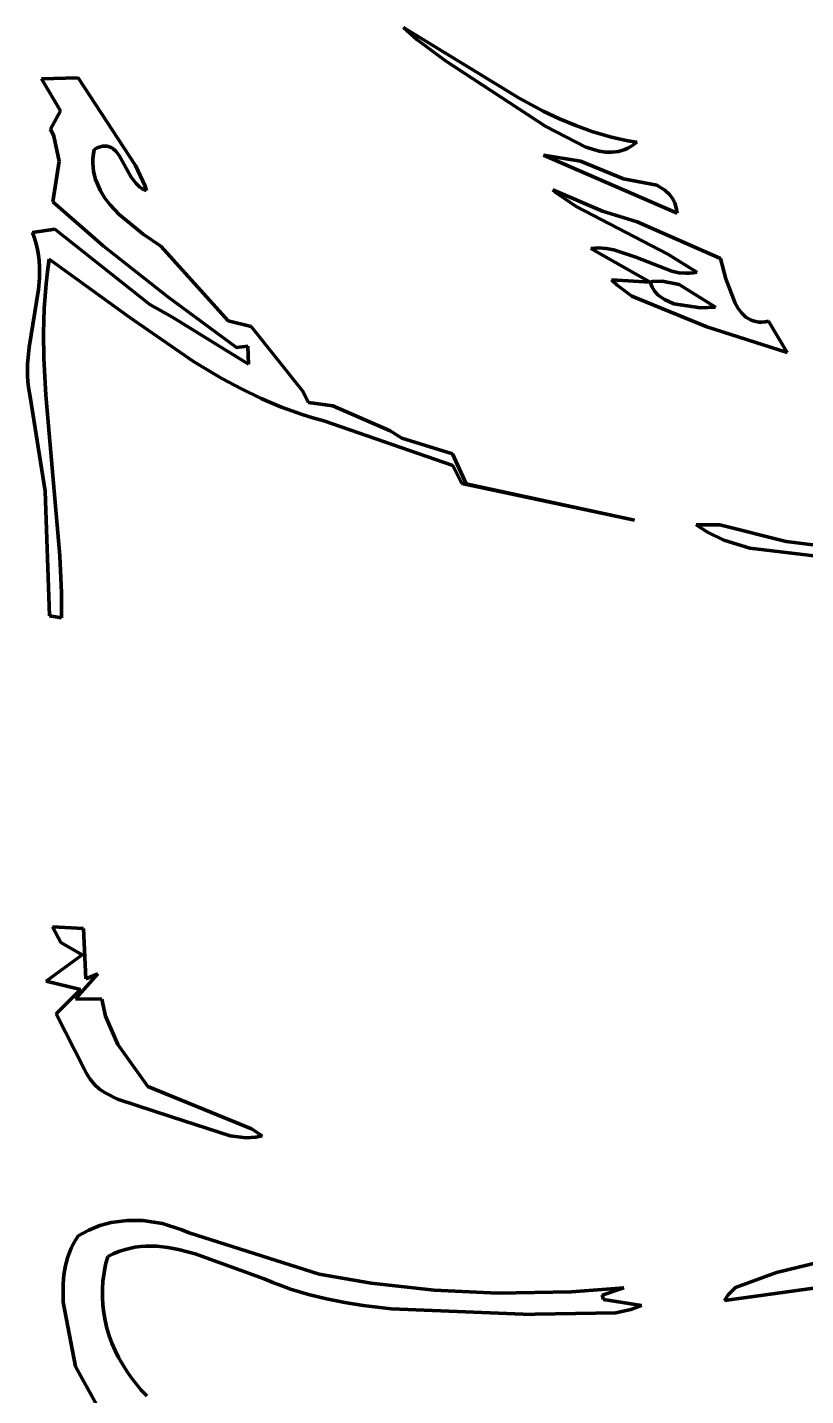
# Model space of a CAD drawing. Header units: millimetres. Extents: x 0 to 11, y 0 to 14.1.
# Drawn here: x 7.981 to 8.911, y 4.24 to 5.874 of the extents above; entities that cross this region are included whole.
import ezdxf

# ---------------------------------------------------------------- set-up
doc = ezdxf.new("R2010")
doc.units = ezdxf.units.MM
doc.layers.add('color#010101ff', color=7, linetype='CONTINUOUS', lineweight=100)
doc.layers.add('color#fefefeff', color=7, linetype='CONTINUOUS', lineweight=100)

msp = doc.modelspace()

# ---------------------------------------------------------------- linework, layer by layer
at = {"layer": 'color#010101ff'}
for p, q in [((8.4308, 5.8742), (8.5691, 5.7895)), ((8.4469, 5.8598), (8.4308, 5.8742)), ((8.4812, 5.8343), (8.4469, 5.8598)), ((8.601, 5.7558), (8.4812, 5.8343)), ((7.9984, 5.8129), (8.0422, 5.8139)), ((8.021, 5.7746), (7.9984, 5.8129)), ((8.0422, 5.8139), (8.1108, 5.7093)), ((8.5691, 5.7895), (8.5976, 5.7743)), ((8.0091, 5.7527), (8.021, 5.7746)), ((8.5976, 5.7743), (8.6171, 5.7651)), ((8.0131, 5.7442), (8.0091, 5.7527)), ((8.6488, 5.7312), (8.601, 5.7558)), ((8.6171, 5.7651), (8.6368, 5.7569)), ((8.6368, 5.7569), (8.657, 5.7496)), ((8.0196, 5.7144), (8.0131, 5.7442)), ((8.657, 5.7496), (8.6672, 5.7465)), ((8.6672, 5.7465), (8.6776, 5.7436)), ((8.6776, 5.7436), (8.6881, 5.7411)), ((8.6881, 5.7411), (8.6987, 5.7389)), ((8.6987, 5.7389), (8.7095, 5.7372)), ((8.7061, 5.7343), (8.7026, 5.7319)), ((8.7095, 5.7372), (8.7061, 5.7343)), ((8.0605, 5.723), (8.0599, 5.7177)), ((8.0614, 5.7285), (8.0605, 5.723)), ((8.065, 5.7303), (8.0614, 5.7285)), ((8.0683, 5.7316), (8.065, 5.7303)), ((8.0714, 5.7323), (8.0683, 5.7316)), ((8.0742, 5.7325), (8.0714, 5.7323)), ((8.0769, 5.7323), (8.0742, 5.7325)), ((8.0793, 5.7317), (8.0769, 5.7323)), ((8.0816, 5.7307), (8.0793, 5.7317)), ((8.0837, 5.7294), (8.0816, 5.7307)), ((8.0876, 5.7258), (8.0837, 5.7294)), ((8.0911, 5.7212), (8.0876, 5.7258)), ((8.1054, 5.6953), (8.0911, 5.7212)), ((8.5983, 5.7217), (8.6425, 5.7143)), ((8.7579, 5.6522), (8.5983, 5.7217)), ((8.6646, 5.7264), (8.6488, 5.7312)), ((8.6725, 5.7253), (8.6646, 5.7264)), ((8.6803, 5.7251), (8.6725, 5.7253)), ((8.6879, 5.726), (8.6803, 5.7251)), ((8.6917, 5.727), (8.6879, 5.726)), ((8.6954, 5.7282), (8.6917, 5.727)), ((8.699, 5.7299), (8.6954, 5.7282)), ((8.7026, 5.7319), (8.699, 5.7299)), ((8.0121, 5.6658), (8.0196, 5.7144)), ((8.0599, 5.7177), (8.0598, 5.7125)), ((8.0598, 5.7125), (8.0601, 5.7074)), ((8.0601, 5.7074), (8.0607, 5.7024)), ((8.0607, 5.7024), (8.0618, 5.6975)), ((8.1108, 5.7093), (8.1222, 5.6847)), ((8.6425, 5.7143), (8.6939, 5.6934)), ((8.0618, 5.6975), (8.0631, 5.6927)), ((8.0631, 5.6927), (8.0648, 5.688)), ((8.0648, 5.688), (8.069, 5.679)), ((8.1113, 5.6876), (8.1054, 5.6953)), ((8.1158, 5.6835), (8.1113, 5.6876)), ((8.6939, 5.6934), (8.7337, 5.6856)), ((8.7337, 5.6856), (8.7432, 5.68)), ((8.069, 5.679), (8.0742, 5.6704)), ((8.0742, 5.6704), (8.0804, 5.6622)), ((8.1184, 5.6819), (8.1158, 5.6835)), ((8.1211, 5.6806), (8.1184, 5.6819)), ((8.124, 5.6796), (8.1211, 5.6806)), ((8.1222, 5.6847), (8.124, 5.6796)), ((8.6092, 5.6803), (8.6688, 5.6548)), ((8.6146, 5.676), (8.6092, 5.6803)), ((8.637, 5.6604), (8.6146, 5.676)), ((8.7432, 5.68), (8.7492, 5.6744)), ((8.7492, 5.6744), (8.7524, 5.6699)), ((8.7524, 5.6699), (8.755, 5.6647)), ((8.0719, 5.6133), (8.0121, 5.6658)), ((8.0804, 5.6622), (8.0911, 5.6507)), ((8.7466, 5.6033), (8.637, 5.6604)), ((8.6688, 5.6548), (8.71, 5.642)), ((8.755, 5.6647), (8.7568, 5.6589)), ((8.7568, 5.6589), (8.7579, 5.6522)), ((8.0911, 5.6507), (8.1198, 5.6272)), ((8.71, 5.642), (8.8097, 5.5981)), ((7.9875, 5.6291), (8.0142, 5.6334)), ((7.9901, 5.6224), (7.9875, 5.6291)), ((7.9921, 5.6156), (7.9901, 5.6224)), ((8.0142, 5.6334), (8.1277, 5.5433)), ((8.1198, 5.6272), (8.1409, 5.6131)), ((7.9937, 5.6089), (7.9921, 5.6156)), ((7.9949, 5.6021), (7.9937, 5.6089)), ((8.1493, 5.5523), (8.0719, 5.6133)), ((8.1409, 5.6131), (8.2216, 5.5237)), ((8.6547, 5.6102), (8.6594, 5.6107)), ((8.7256, 5.57), (8.6547, 5.6102)), ((8.6594, 5.6107), (8.664, 5.6109)), ((8.664, 5.6109), (8.6732, 5.6103)), ((8.6732, 5.6103), (8.6822, 5.6087)), ((8.6822, 5.6087), (8.7086, 5.5997)), ((7.9957, 5.5953), (7.9949, 5.6021)), ((7.9961, 5.5885), (7.9957, 5.5953)), ((7.996, 5.5749), (7.9961, 5.5885)), ((8.0075, 5.5975), (8.0055, 5.5827)), ((8.1038, 5.5278), (8.0075, 5.5975)), ((8.7086, 5.5997), (8.7513, 5.5831)), ((8.7812, 5.5818), (8.7466, 5.6033)), ((8.8097, 5.5981), (8.8161, 5.574)), ((7.9949, 5.5612), (7.996, 5.5749)), ((8.0055, 5.5827), (8.0039, 5.5679)), ((8.686, 5.5664), (8.6795, 5.5726)), ((8.6795, 5.5726), (8.7256, 5.57)), ((8.7401, 5.5713), (8.7285, 5.5706)), ((8.7604, 5.5673), (8.7401, 5.5713)), ((8.7513, 5.5831), (8.7598, 5.5813)), ((8.7598, 5.5813), (8.7683, 5.5806)), ((8.7683, 5.5806), (8.7726, 5.5807)), ((8.7726, 5.5807), (8.7769, 5.5811)), ((8.7769, 5.5811), (8.7812, 5.5818)), ((8.8161, 5.574), (8.827, 5.5447)), ((7.9836, 5.4925), (7.9949, 5.5612)), ((8.0039, 5.5679), (8.0026, 5.5532)), ((8.7036, 5.5534), (8.686, 5.5664)), ((8.7285, 5.5706), (8.7256, 5.57)), ((8.7256, 5.57), (8.728, 5.564)), ((8.728, 5.564), (8.7313, 5.5589)), ((8.7313, 5.5589), (8.7353, 5.5545)), ((8.8038, 5.5402), (8.7604, 5.5673)), ((8.0017, 5.5384), (8.0009, 5.5089)), ((8.0026, 5.5532), (8.0017, 5.5384)), ((8.1277, 5.5433), (8.1542, 5.5287)), ((8.2312, 5.4921), (8.1493, 5.5523)), ((8.7934, 5.5168), (8.7036, 5.5534)), ((8.7353, 5.5545), (8.7425, 5.5491)), ((8.7425, 5.5491), (8.7537, 5.5441)), ((8.7537, 5.5441), (8.7856, 5.5395)), ((8.7856, 5.5395), (8.8038, 5.5402)), ((8.827, 5.5447), (8.8307, 5.5384)), ((8.8307, 5.5384), (8.835, 5.5329)), ((8.1801, 5.4754), (8.1038, 5.5278)), ((8.1542, 5.5287), (8.2458, 5.4722)), ((8.2216, 5.5237), (8.249, 5.517)), ((8.835, 5.5329), (8.8399, 5.5283)), ((8.8399, 5.5283), (8.8426, 5.5265)), ((8.8426, 5.5265), (8.8455, 5.5249)), ((8.8455, 5.5249), (8.8485, 5.5237)), ((8.8485, 5.5237), (8.8518, 5.5228)), ((8.8518, 5.5228), (8.8552, 5.5223)), ((8.8552, 5.5223), (8.8589, 5.5222)), ((8.8589, 5.5222), (8.8628, 5.5225)), ((8.8628, 5.5225), (8.8669, 5.5233)), ((8.8669, 5.5233), (8.8892, 5.486)), ((8.0009, 5.5089), (8.0012, 5.4794)), ((8.249, 5.517), (8.3102, 5.4403)), ((8.8892, 5.486), (8.7934, 5.5168)), ((7.9816, 5.4719), (7.9836, 5.4925)), ((8.2448, 5.4934), (8.2312, 5.4921)), ((8.2458, 5.4722), (8.2448, 5.4934)), ((8.0012, 5.4794), (8.0034, 5.4352)), ((8.214, 5.4551), (8.1801, 5.4754)), ((7.9815, 5.4582), (7.9816, 5.4719)), ((7.9819, 5.4513), (7.9815, 5.4582)), ((7.9827, 5.4445), (7.9819, 5.4513)), ((7.9839, 5.4376), (7.9827, 5.4445)), ((8.2372, 5.4426), (8.214, 5.4551)), ((8.2609, 5.4312), (8.2372, 5.4426)), ((8.3102, 5.4403), (8.3175, 5.4261)), ((7.9854, 5.4308), (7.9839, 5.4376)), ((8.0027, 5.3203), (7.9854, 5.4308)), ((8.0034, 5.4352), (8.0204, 5.2433)), ((8.2729, 5.4259), (8.2609, 5.4312)), ((8.2851, 5.4209), (8.2729, 5.4259)), ((8.3175, 5.4261), (8.3465, 5.4223)), ((8.2975, 5.4163), (8.2851, 5.4209)), ((8.31, 5.412), (8.2975, 5.4163)), ((8.3227, 5.4081), (8.31, 5.412)), ((8.3356, 5.4045), (8.3227, 5.4081)), ((8.3465, 5.4223), (8.4148, 5.3926)), ((8.49, 5.3511), (8.3356, 5.4045)), ((8.4148, 5.3926), (8.429, 5.3838)), ((8.429, 5.3838), (8.4893, 5.3651)), ((8.4893, 5.3651), (8.5058, 5.3291)), ((8.5004, 5.3294), (8.49, 5.3511)), ((8.7067, 5.2857), (8.5004, 5.3294)), ((8.5058, 5.3291), (8.7067, 5.2857)), ((8.0079, 5.1714), (8.0027, 5.3203)), ((8.7942, 5.2714), (8.7804, 5.2802)), ((8.7804, 5.2802), (8.8086, 5.2802)), ((8.8086, 5.2802), (8.8879, 5.2604)), ((8.8137, 5.2621), (8.7942, 5.2714)), ((8.8448, 5.2522), (8.8137, 5.2621)), ((8.9314, 5.2421), (8.8448, 5.2522)), ((8.8879, 5.2604), (8.9971, 5.2464)), ((8.0204, 5.2433), (8.0221, 5.1989)), ((8.0221, 5.1989), (8.0221, 5.1693)), ((8.0221, 5.1693), (8.0079, 5.1714)), ((8.0115, 4.8003), (8.0485, 4.7983)), ((8.0215, 4.7815), (8.0115, 4.8003)), ((8.0485, 4.7983), (8.0514, 4.7381)), ((8.0468, 4.7668), (8.0215, 4.7815)), ((8.0038, 4.7353), (8.0468, 4.7668)), ((8.0657, 4.7443), (8.039, 4.7143)), ((8.0514, 4.7381), (8.0657, 4.7443)), ((8.0451, 4.7253), (8.0038, 4.7353)), ((8.0161, 4.6963), (8.0451, 4.7253)), ((8.039, 4.7143), (8.0705, 4.7137)), ((8.0705, 4.7137), (8.0748, 4.6934)), ((8.0499, 4.63), (8.0161, 4.6963)), ((8.0748, 4.6934), (8.0897, 4.6599)), ((8.0897, 4.6599), (8.1254, 4.6096)), ((8.0519, 4.6259), (8.0499, 4.63)), ((8.054, 4.6221), (8.0519, 4.6259)), ((8.0564, 4.6185), (8.054, 4.6221)), ((8.0617, 4.6121), (8.0564, 4.6185)), ((8.0678, 4.6066), (8.0617, 4.6121)), ((8.1254, 4.6096), (8.2492, 4.5591)), ((8.0744, 4.6019), (8.0678, 4.6066)), ((8.0891, 4.5943), (8.0744, 4.6019)), ((8.1538, 4.5734), (8.0891, 4.5943)), ((8.2239, 4.5506), (8.1538, 4.5734)), ((8.2492, 4.5591), (8.2622, 4.5506)), ((8.2428, 4.5483), (8.2239, 4.5506)), ((8.2544, 4.549), (8.2428, 4.5483)), ((8.2622, 4.5506), (8.2544, 4.549)), ((8.0681, 4.4435), (8.0818, 4.4471)), ((8.0818, 4.4471), (8.1006, 4.4497)), ((8.1006, 4.4497), (8.1195, 4.4495)), ((8.1195, 4.4495), (8.1431, 4.4459)), ((8.1431, 4.4459), (8.1659, 4.4386)), ((8.039, 4.4263), (8.0421, 4.4311)), ((8.0421, 4.4311), (8.0548, 4.4381)), ((8.0548, 4.4381), (8.0681, 4.4435)), ((8.1659, 4.4386), (8.1747, 4.4347)), ((8.1747, 4.4347), (8.3301, 4.3854)), ((8.0299, 4.4062), (8.0339, 4.4164)), ((8.0339, 4.4164), (8.0363, 4.4214)), ((8.0363, 4.4214), (8.039, 4.4263)), ((8.0906, 4.4125), (8.0841, 4.4098)), ((8.0971, 4.4146), (8.0906, 4.4125)), ((8.1035, 4.4163), (8.0971, 4.4146)), ((8.11, 4.4176), (8.1035, 4.4163)), ((8.1166, 4.4184), (8.11, 4.4176)), ((8.1231, 4.4189), (8.1166, 4.4184)), ((8.1296, 4.419), (8.1231, 4.4189)), ((8.1361, 4.4188), (8.1296, 4.419)), ((8.1492, 4.4174), (8.1361, 4.4188)), ((8.1622, 4.415), (8.1492, 4.4174)), ((8.1818, 4.4098), (8.1622, 4.415)), ((8.8764, 4.3877), (8.9948, 4.4161)), ((8.0251, 4.3849), (8.027, 4.3957)), ((8.027, 4.3957), (8.0299, 4.4062)), ((8.075, 4.3969), (8.0731, 4.3871)), ((8.0777, 4.4067), (8.075, 4.3969)), ((8.0841, 4.4098), (8.0777, 4.4067)), ((8.2645, 4.38), (8.1818, 4.4098)), ((8.0241, 4.374), (8.0251, 4.3849)), ((8.0731, 4.3871), (8.0718, 4.3773)), ((8.2749, 4.3756), (8.2645, 4.38)), ((8.3301, 4.3854), (8.3921, 4.3748)), ((8.8274, 4.3696), (8.8764, 4.3877)), ((8.0243, 4.3519), (8.0241, 4.374)), ((8.0718, 4.3773), (8.0711, 4.3677)), ((8.0711, 4.3677), (8.0711, 4.3581)), ((8.2855, 4.3715), (8.2749, 4.3756)), ((8.296, 4.3678), (8.2855, 4.3715)), ((8.3174, 4.3613), (8.296, 4.3678)), ((8.3921, 4.3748), (8.4674, 4.3665)), ((8.4674, 4.3665), (8.5431, 4.3629)), ((8.5431, 4.3629), (8.6314, 4.3645)), ((8.6314, 4.3645), (8.6943, 4.3693)), ((8.6943, 4.3693), (8.6681, 4.3606)), ((8.9499, 4.3728), (8.8145, 4.354)), ((8.8186, 4.3609), (8.8274, 4.3696)), ((8.0389, 4.2754), (8.0243, 4.3519)), ((8.0711, 4.3581), (8.0716, 4.3486)), ((8.0716, 4.3486), (8.0727, 4.3392)), ((8.339, 4.3559), (8.3174, 4.3613)), ((8.3608, 4.3515), (8.339, 4.3559)), ((8.3827, 4.348), (8.3608, 4.3515)), ((8.416, 4.3442), (8.3827, 4.348)), ((8.6681, 4.3606), (8.6698, 4.3551)), ((8.6698, 4.3551), (8.7152, 4.348)), ((8.7152, 4.348), (8.7023, 4.3432)), ((8.8145, 4.354), (8.8186, 4.3609)), ((8.0727, 4.3392), (8.0744, 4.33)), ((8.0744, 4.33), (8.0766, 4.3209)), ((8.5836, 4.3374), (8.416, 4.3442)), ((8.5881, 4.3378), (8.5836, 4.3374)), ((8.6845, 4.3394), (8.5881, 4.3378)), ((8.7023, 4.3432), (8.6845, 4.3394)), ((8.0766, 4.3209), (8.0794, 4.3119)), ((8.0794, 4.3119), (8.0826, 4.3031)), ((8.0826, 4.3031), (8.0863, 4.2945)), ((8.0863, 4.2945), (8.0905, 4.2861)), ((8.0905, 4.2861), (8.0951, 4.2779)), ((8.1248, 4.1207), (8.0389, 4.2754)), ((8.0951, 4.2779), (8.1002, 4.2698)), ((8.1002, 4.2698), (8.1056, 4.262)), ((8.1056, 4.262), (8.1114, 4.2545)), ((8.1114, 4.2545), (8.1176, 4.2471)), ((8.1176, 4.2471), (8.1241, 4.2401))]:
    msp.add_line(p, q, dxfattribs=at)
at = {"layer": 'color#fefefeff'}
for p, q in [((8.4308, 5.8742), (8.4469, 5.8598)), ((8.5691, 5.7895), (8.4308, 5.8742)), ((8.4469, 5.8598), (8.4812, 5.8343)), ((8.4812, 5.8343), (8.601, 5.7558)), ((8.0422, 5.8139), (7.9984, 5.8129)), ((7.9984, 5.8129), (8.021, 5.7746)), ((8.1108, 5.7093), (8.0422, 5.8139)), ((8.5976, 5.7743), (8.5691, 5.7895)), ((8.021, 5.7746), (8.0091, 5.7527)), ((8.6171, 5.7651), (8.5976, 5.7743)), ((8.0091, 5.7527), (8.0131, 5.7442)), ((8.601, 5.7558), (8.6488, 5.7312)), ((8.6368, 5.7569), (8.6171, 5.7651)), ((8.657, 5.7496), (8.6368, 5.7569)), ((8.0131, 5.7442), (8.0196, 5.7144)), ((8.6672, 5.7465), (8.657, 5.7496)), ((8.6776, 5.7436), (8.6672, 5.7465)), ((8.6881, 5.7411), (8.6776, 5.7436)), ((8.6987, 5.7389), (8.6881, 5.7411)), ((8.7095, 5.7372), (8.6987, 5.7389)), ((8.7026, 5.7319), (8.7061, 5.7343)), ((8.7061, 5.7343), (8.7095, 5.7372)), ((8.0599, 5.7177), (8.0605, 5.723)), ((8.0605, 5.723), (8.0614, 5.7285)), ((8.0614, 5.7285), (8.065, 5.7303)), ((8.065, 5.7303), (8.0683, 5.7316)), ((8.0683, 5.7316), (8.0714, 5.7323)), ((8.0714, 5.7323), (8.0742, 5.7325)), ((8.0742, 5.7325), (8.0769, 5.7323)), ((8.0769, 5.7323), (8.0793, 5.7317)), ((8.0793, 5.7317), (8.0816, 5.7307)), ((8.0816, 5.7307), (8.0837, 5.7294)), ((8.0837, 5.7294), (8.0876, 5.7258)), ((8.0876, 5.7258), (8.0911, 5.7212)), ((8.0911, 5.7212), (8.1054, 5.6953)), ((8.5983, 5.7217), (8.7579, 5.6522)), ((8.6425, 5.7143), (8.5983, 5.7217)), ((8.6488, 5.7312), (8.6646, 5.7264)), ((8.6646, 5.7264), (8.6725, 5.7253)), ((8.6725, 5.7253), (8.6803, 5.7251)), ((8.6803, 5.7251), (8.6879, 5.726)), ((8.6879, 5.726), (8.6917, 5.727)), ((8.6917, 5.727), (8.6954, 5.7282)), ((8.6954, 5.7282), (8.699, 5.7299)), ((8.699, 5.7299), (8.7026, 5.7319)), ((8.0196, 5.7144), (8.0121, 5.6658)), ((8.0598, 5.7125), (8.0599, 5.7177)), ((8.0601, 5.7074), (8.0598, 5.7125)), ((8.0607, 5.7024), (8.0601, 5.7074)), ((8.0618, 5.6975), (8.0607, 5.7024)), ((8.1222, 5.6847), (8.1108, 5.7093)), ((8.6939, 5.6934), (8.6425, 5.7143)), ((8.0631, 5.6927), (8.0618, 5.6975)), ((8.0648, 5.688), (8.0631, 5.6927)), ((8.069, 5.679), (8.0648, 5.688)), ((8.1054, 5.6953), (8.1113, 5.6876)), ((8.1113, 5.6876), (8.1158, 5.6835)), ((8.7337, 5.6856), (8.6939, 5.6934)), ((8.7432, 5.68), (8.7337, 5.6856)), ((8.0742, 5.6704), (8.069, 5.679)), ((8.0804, 5.6622), (8.0742, 5.6704)), ((8.1158, 5.6835), (8.1184, 5.6819)), ((8.1184, 5.6819), (8.1211, 5.6806)), ((8.1211, 5.6806), (8.124, 5.6796)), ((8.124, 5.6796), (8.1222, 5.6847)), ((8.6092, 5.6803), (8.6146, 5.676)), ((8.6688, 5.6548), (8.6092, 5.6803)), ((8.6146, 5.676), (8.637, 5.6604)), ((8.7492, 5.6744), (8.7432, 5.68)), ((8.7524, 5.6699), (8.7492, 5.6744)), ((8.755, 5.6647), (8.7524, 5.6699)), ((8.0121, 5.6658), (8.0719, 5.6133)), ((8.0911, 5.6507), (8.0804, 5.6622)), ((8.637, 5.6604), (8.7466, 5.6033)), ((8.71, 5.642), (8.6688, 5.6548)), ((8.7568, 5.6589), (8.755, 5.6647)), ((8.7579, 5.6522), (8.7568, 5.6589)), ((8.1198, 5.6272), (8.0911, 5.6507)), ((8.8097, 5.5981), (8.71, 5.642)), ((8.0142, 5.6334), (7.9875, 5.6291)), ((7.9875, 5.6291), (7.9901, 5.6224)), ((7.9901, 5.6224), (7.9921, 5.6156)), ((8.1277, 5.5433), (8.0142, 5.6334)), ((8.1409, 5.6131), (8.1198, 5.6272)), ((7.9921, 5.6156), (7.9937, 5.6089)), ((7.9937, 5.6089), (7.9949, 5.6021)), ((8.0719, 5.6133), (8.1493, 5.5523)), ((8.2216, 5.5237), (8.1409, 5.6131)), ((8.6594, 5.6107), (8.6547, 5.6102)), ((8.6547, 5.6102), (8.7256, 5.57)), ((8.664, 5.6109), (8.6594, 5.6107)), ((8.6732, 5.6103), (8.664, 5.6109)), ((8.6822, 5.6087), (8.6732, 5.6103)), ((8.7086, 5.5997), (8.6822, 5.6087)), ((7.9949, 5.6021), (7.9957, 5.5953)), ((7.9957, 5.5953), (7.9961, 5.5885)), ((7.9961, 5.5885), (7.996, 5.5749)), ((8.0055, 5.5827), (8.0075, 5.5975)), ((8.0075, 5.5975), (8.1038, 5.5278)), ((8.7513, 5.5831), (8.7086, 5.5997)), ((8.7466, 5.6033), (8.7812, 5.5818)), ((8.8161, 5.574), (8.8097, 5.5981)), ((7.996, 5.5749), (7.9949, 5.5612)), ((8.0039, 5.5679), (8.0055, 5.5827)), ((8.7256, 5.57), (8.6795, 5.5726)), ((8.6795, 5.5726), (8.686, 5.5664)), ((8.7285, 5.5706), (8.7401, 5.5713)), ((8.7401, 5.5713), (8.7604, 5.5673)), ((8.7598, 5.5813), (8.7513, 5.5831)), ((8.7683, 5.5806), (8.7598, 5.5813)), ((8.7726, 5.5807), (8.7683, 5.5806)), ((8.7769, 5.5811), (8.7726, 5.5807)), ((8.7812, 5.5818), (8.7769, 5.5811)), ((8.827, 5.5447), (8.8161, 5.574)), ((7.9949, 5.5612), (7.9836, 5.4925)), ((8.0026, 5.5532), (8.0039, 5.5679)), ((8.686, 5.5664), (8.7036, 5.5534)), ((8.7256, 5.57), (8.7285, 5.5706)), ((8.728, 5.564), (8.7256, 5.57)), ((8.7313, 5.5589), (8.728, 5.564)), ((8.7353, 5.5545), (8.7313, 5.5589)), ((8.7604, 5.5673), (8.8038, 5.5402)), ((8.0009, 5.5089), (8.0017, 5.5384)), ((8.0017, 5.5384), (8.0026, 5.5532)), ((8.1542, 5.5287), (8.1277, 5.5433)), ((8.1493, 5.5523), (8.2312, 5.4921)), ((8.7036, 5.5534), (8.7934, 5.5168)), ((8.7425, 5.5491), (8.7353, 5.5545)), ((8.7537, 5.5441), (8.7425, 5.5491)), ((8.7856, 5.5395), (8.7537, 5.5441)), ((8.8038, 5.5402), (8.7856, 5.5395)), ((8.8307, 5.5384), (8.827, 5.5447)), ((8.835, 5.5329), (8.8307, 5.5384)), ((8.1038, 5.5278), (8.1801, 5.4754)), ((8.2458, 5.4722), (8.1542, 5.5287)), ((8.249, 5.517), (8.2216, 5.5237)), ((8.8399, 5.5283), (8.835, 5.5329)), ((8.8426, 5.5265), (8.8399, 5.5283)), ((8.8455, 5.5249), (8.8426, 5.5265)), ((8.8485, 5.5237), (8.8455, 5.5249)), ((8.8518, 5.5228), (8.8485, 5.5237)), ((8.8552, 5.5223), (8.8518, 5.5228)), ((8.8589, 5.5222), (8.8552, 5.5223)), ((8.8628, 5.5225), (8.8589, 5.5222)), ((8.8669, 5.5233), (8.8628, 5.5225)), ((8.8892, 5.486), (8.8669, 5.5233)), ((8.0012, 5.4794), (8.0009, 5.5089)), ((8.3102, 5.4403), (8.249, 5.517)), ((8.7934, 5.5168), (8.8892, 5.486)), ((7.9836, 5.4925), (7.9816, 5.4719)), ((8.2312, 5.4921), (8.2448, 5.4934)), ((8.2448, 5.4934), (8.2458, 5.4722)), ((8.0034, 5.4352), (8.0012, 5.4794)), ((8.1801, 5.4754), (8.214, 5.4551)), ((7.9816, 5.4719), (7.9815, 5.4582)), ((7.9815, 5.4582), (7.9819, 5.4513)), ((7.9819, 5.4513), (7.9827, 5.4445)), ((7.9827, 5.4445), (7.9839, 5.4376)), ((8.214, 5.4551), (8.2372, 5.4426)), ((8.2372, 5.4426), (8.2609, 5.4312)), ((8.3175, 5.4261), (8.3102, 5.4403)), ((7.9839, 5.4376), (7.9854, 5.4308)), ((7.9854, 5.4308), (8.0027, 5.3203)), ((8.0204, 5.2433), (8.0034, 5.4352)), ((8.2609, 5.4312), (8.2729, 5.4259)), ((8.2729, 5.4259), (8.2851, 5.4209)), ((8.3465, 5.4223), (8.3175, 5.4261)), ((8.2851, 5.4209), (8.2975, 5.4163)), ((8.2975, 5.4163), (8.31, 5.412)), ((8.31, 5.412), (8.3227, 5.4081)), ((8.3227, 5.4081), (8.3356, 5.4045)), ((8.4148, 5.3926), (8.3465, 5.4223)), ((8.3356, 5.4045), (8.49, 5.3511)), ((8.429, 5.3838), (8.4148, 5.3926)), ((8.4893, 5.3651), (8.429, 5.3838)), ((8.5058, 5.3291), (8.4893, 5.3651)), ((8.49, 5.3511), (8.5004, 5.3294)), ((8.5004, 5.3294), (8.7067, 5.2857)), ((8.7067, 5.2857), (8.5058, 5.3291)), ((8.0027, 5.3203), (8.0079, 5.1714)), ((8.8086, 5.2802), (8.7804, 5.2802)), ((8.7804, 5.2802), (8.7942, 5.2714)), ((8.8879, 5.2604), (8.8086, 5.2802)), ((8.7942, 5.2714), (8.8137, 5.2621)), ((8.8137, 5.2621), (8.8448, 5.2522)), ((8.8448, 5.2522), (8.9314, 5.2421)), ((8.9971, 5.2464), (8.8879, 5.2604)), ((8.0221, 5.1989), (8.0204, 5.2433)), ((8.0221, 5.1693), (8.0221, 5.1989)), ((8.0079, 5.1714), (8.0221, 5.1693)), ((8.0115, 4.8003), (8.0215, 4.7815)), ((8.0485, 4.7983), (8.0115, 4.8003)), ((8.0514, 4.7381), (8.0485, 4.7983)), ((8.0215, 4.7815), (8.0468, 4.7668)), ((8.0468, 4.7668), (8.0038, 4.7353)), ((8.039, 4.7143), (8.0657, 4.7443)), ((8.0657, 4.7443), (8.0514, 4.7381)), ((8.0038, 4.7353), (8.0451, 4.7253)), ((8.0451, 4.7253), (8.0161, 4.6963)), ((8.0705, 4.7137), (8.039, 4.7143)), ((8.0748, 4.6934), (8.0705, 4.7137)), ((8.0161, 4.6963), (8.0499, 4.63)), ((8.0897, 4.6599), (8.0748, 4.6934)), ((8.1254, 4.6096), (8.0897, 4.6599)), ((8.0499, 4.63), (8.0519, 4.6259)), ((8.0519, 4.6259), (8.054, 4.6221)), ((8.054, 4.6221), (8.0564, 4.6185)), ((8.0564, 4.6185), (8.0617, 4.6121)), ((8.0617, 4.6121), (8.0678, 4.6066)), ((8.2492, 4.5591), (8.1254, 4.6096)), ((8.0678, 4.6066), (8.0744, 4.6019)), ((8.0744, 4.6019), (8.0891, 4.5943)), ((8.0891, 4.5943), (8.1538, 4.5734)), ((8.1538, 4.5734), (8.2239, 4.5506)), ((8.2622, 4.5506), (8.2492, 4.5591)), ((8.2239, 4.5506), (8.2428, 4.5483)), ((8.2428, 4.5483), (8.2544, 4.549)), ((8.2544, 4.549), (8.2622, 4.5506)), ((8.0818, 4.4471), (8.0681, 4.4435)), ((8.1006, 4.4497), (8.0818, 4.4471)), ((8.1195, 4.4495), (8.1006, 4.4497)), ((8.1431, 4.4459), (8.1195, 4.4495)), ((8.1659, 4.4386), (8.1431, 4.4459)), ((8.0421, 4.4311), (8.039, 4.4263)), ((8.0548, 4.4381), (8.0421, 4.4311)), ((8.0681, 4.4435), (8.0548, 4.4381)), ((8.1747, 4.4347), (8.1659, 4.4386)), ((8.3301, 4.3854), (8.1747, 4.4347)), ((8.0339, 4.4164), (8.0299, 4.4062)), ((8.0363, 4.4214), (8.0339, 4.4164)), ((8.039, 4.4263), (8.0363, 4.4214)), ((8.0841, 4.4098), (8.0906, 4.4125)), ((8.0906, 4.4125), (8.0971, 4.4146)), ((8.0971, 4.4146), (8.1035, 4.4163)), ((8.1035, 4.4163), (8.11, 4.4176)), ((8.11, 4.4176), (8.1166, 4.4184)), ((8.1166, 4.4184), (8.1231, 4.4189)), ((8.1231, 4.4189), (8.1296, 4.419)), ((8.1296, 4.419), (8.1361, 4.4188)), ((8.1361, 4.4188), (8.1492, 4.4174)), ((8.1492, 4.4174), (8.1622, 4.415)), ((8.1622, 4.415), (8.1818, 4.4098)), ((8.9948, 4.4161), (8.8764, 4.3877)), ((8.027, 4.3957), (8.0251, 4.3849)), ((8.0299, 4.4062), (8.027, 4.3957)), ((8.0731, 4.3871), (8.075, 4.3969)), ((8.075, 4.3969), (8.0777, 4.4067)), ((8.0777, 4.4067), (8.0841, 4.4098)), ((8.1818, 4.4098), (8.2645, 4.38)), ((8.0251, 4.3849), (8.0241, 4.374)), ((8.0718, 4.3773), (8.0731, 4.3871)), ((8.2645, 4.38), (8.2749, 4.3756)), ((8.3921, 4.3748), (8.3301, 4.3854)), ((8.8764, 4.3877), (8.8274, 4.3696)), ((8.0241, 4.374), (8.0243, 4.3519)), ((8.0711, 4.3677), (8.0718, 4.3773)), ((8.0711, 4.3581), (8.0711, 4.3677)), ((8.2749, 4.3756), (8.2855, 4.3715)), ((8.2855, 4.3715), (8.296, 4.3678)), ((8.296, 4.3678), (8.3174, 4.3613)), ((8.4674, 4.3665), (8.3921, 4.3748)), ((8.5431, 4.3629), (8.4674, 4.3665)), ((8.6314, 4.3645), (8.5431, 4.3629)), ((8.6943, 4.3693), (8.6314, 4.3645)), ((8.6681, 4.3606), (8.6943, 4.3693)), ((8.8145, 4.354), (8.9499, 4.3728)), ((8.8274, 4.3696), (8.8186, 4.3609)), ((8.0243, 4.3519), (8.0389, 4.2754)), ((8.0716, 4.3486), (8.0711, 4.3581)), ((8.0727, 4.3392), (8.0716, 4.3486)), ((8.3174, 4.3613), (8.339, 4.3559)), ((8.339, 4.3559), (8.3608, 4.3515)), ((8.3608, 4.3515), (8.3827, 4.348)), ((8.3827, 4.348), (8.416, 4.3442)), ((8.6698, 4.3551), (8.6681, 4.3606)), ((8.7152, 4.348), (8.6698, 4.3551)), ((8.7023, 4.3432), (8.7152, 4.348)), ((8.8186, 4.3609), (8.8145, 4.354)), ((8.0744, 4.33), (8.0727, 4.3392)), ((8.0766, 4.3209), (8.0744, 4.33)), ((8.416, 4.3442), (8.5836, 4.3374)), ((8.5836, 4.3374), (8.5881, 4.3378)), ((8.5881, 4.3378), (8.6845, 4.3394)), ((8.6845, 4.3394), (8.7023, 4.3432)), ((8.0794, 4.3119), (8.0766, 4.3209)), ((8.0826, 4.3031), (8.0794, 4.3119)), ((8.0863, 4.2945), (8.0826, 4.3031)), ((8.0905, 4.2861), (8.0863, 4.2945)), ((8.0951, 4.2779), (8.0905, 4.2861)), ((8.0389, 4.2754), (8.1248, 4.1207)), ((8.1002, 4.2698), (8.0951, 4.2779)), ((8.1056, 4.262), (8.1002, 4.2698)), ((8.1114, 4.2545), (8.1056, 4.262)), ((8.1176, 4.2471), (8.1114, 4.2545)), ((8.1241, 4.2401), (8.1176, 4.2471))]:
    msp.add_line(p, q, dxfattribs=at)

doc.saveas('drawing.dxf')
